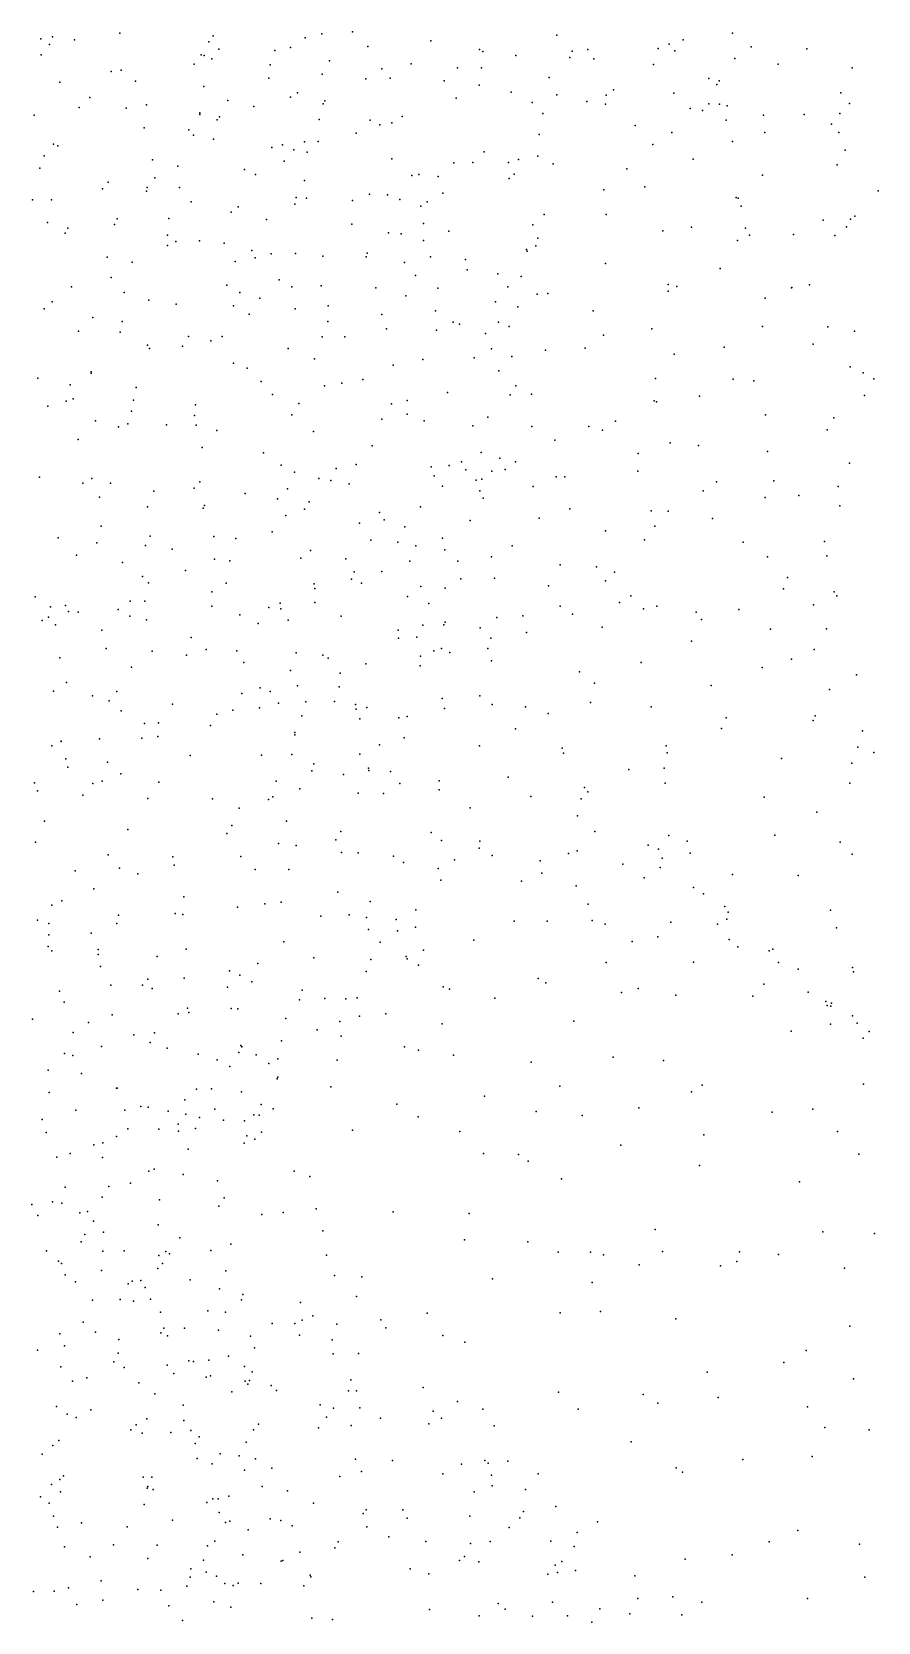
# Model space of a CAD drawing. Header units: metres. Extents: x -23.9 to 23.9, y -27.4 to 27.4.
# Drawn here: x -0.89 to 0.486, y -2.605 to -0.019 of the extents above; entities that cross this region are included whole.
import ezdxf

# ---------------------------------------------------------------- set-up
doc = ezdxf.new("R2010")
doc.units = ezdxf.units.M

msp = doc.modelspace()

# ---------------------------------------------------------------- linework, layer by layer
for p in [(-0.7468, -0.0211, -10.2817), (-0.5947, -0.0256, 9.9605), (-0.418, -0.0222, 10.4613), (-0.3686, -0.0189, 11.5333), (-0.036, -0.0241, 27.0358), (0.2492, -0.0211, -10.0021), (-0.875, -0.0303, 9.6812), (-0.8612, -0.0397, -10.2826), (-0.8563, -0.027, 1.4696), (-0.8204, -0.0322, -11.5392), (-0.6017, -0.0352, -10.3001), (-0.5855, -0.0471, -13.5262), (-0.4946, -0.0491, -8.7269), (-0.469, -0.0446, -13.5606), (-0.4453, -0.0286, 11.1993), (-0.3434, -0.0426, 25.1332), (-0.241, -0.0337, -8.8582), (-0.1619, -0.0479, -11.4384), (-0.1562, -0.0511, 25.708), (-0.011, -0.0506, 26.6585), (0.014, -0.0474, 26.9053), (0.1286, -0.046, -14.4663), (0.1464, -0.039, 20.6126), (0.1558, -0.05, -11.3574), (0.1691, -0.0317, -0.7625), (0.2797, -0.0436, -0.9873), (0.3702, -0.0468, -9.9732), (-0.8747, -0.0564, 12.517), (-0.6256, -0.0717, 27.623), (-0.6143, -0.0563, -11.5213), (-0.6095, -0.0576, -8.7054), (-0.5968, -0.0628, 24.2098), (-0.502, -0.0725, -15.9832), (-0.4056, -0.0662, 10.8532), (-0.2728, -0.0708, 25.3446), (-0.1585, -0.0775, -10.3324), (-0.1027, -0.0572, 19.009), (-0.0151, -0.0609, -14.2269), (0.024, -0.0626, -11.3982), (0.1208, -0.0722, -9.2009), (0.2531, -0.0625, -9.4584), (0.3237, -0.0714, -11.3253), (0.4441, -0.0773, -9.8103), (-0.8444, -0.1007, 19.1674), (-0.7609, -0.0833, -13.4861), (-0.7447, -0.0814, 12.3723), (-0.721, -0.0994, 24.0144), (-0.5045, -0.0941, 24.4894), (-0.4179, -0.0878, -11.4939), (-0.3466, -0.0954, 27.3267), (-0.3209, -0.0791, -10.3444), (-0.3072, -0.0944, -8.7639), (-0.2193, -0.0986, 9.2795), (-0.1975, -0.0776, -13.7129), (-0.0488, -0.0932, -10.174), (0.211, -0.0947, 13.1769), (0.2277, -0.0988, -9.3161), (-0.7956, -0.1255, 27.752), (-0.6098, -0.1078, 12.0949), (-0.4689, -0.1254, 27.4388), (-0.458, -0.1179, -23.5535), (-0.1996, -0.1268, -8.8118), (-0.1622, -0.1055, -13.8641), (-0.1106, -0.1173, -14.0368), (-0.0361, -0.1212, 26.7866), (0.044, -0.1218, -14.3698), (0.0561, -0.1134, -8.9985), (0.1543, -0.1188, 9.304), (0.2239, -0.1047, -14.6528), (0.4257, -0.1183, 12.7855), (-0.8861, -0.1546, 23.7624), (-0.8126, -0.142, 23.8886), (-0.7361, -0.143, -8.6267), (-0.7033, -0.1378, 9.673), (-0.6166, -0.1535, -13.5555), (-0.6164, -0.1508, -8.6371), (-0.5708, -0.1304, 9.8224), (-0.5287, -0.1403, 11.839), (-0.416, -0.1362, 24.8641), (-0.4131, -0.1313, 11.3165), (-0.0765, -0.1341, 25.9136), (-0.0589, -0.1519, 26.5802), (0.0125, -0.1323, -0.4982), (0.0428, -0.1364, -10.0686), (0.1807, -0.1438, -9.1126), (0.2007, -0.1471, 20.3901), (0.211, -0.1362, -10.0898), (0.2285, -0.1366, -11.3845), (0.2407, -0.1394, 19.2574), (0.2999, -0.1546, 19.8056), (0.3662, -0.1532, -9.4116), (0.4239, -0.1519, -9.5161), (0.4395, -0.1354, 18.7583), (-0.7071, -0.1749, 12.2689), (-0.6346, -0.1783, -10.3722), (-0.5885, -0.1618, 11.9708), (-0.5848, -0.1573, 1.0901), (-0.4224, -0.1613, 10.1896), (-0.3394, -0.1624, 10.4253), (-0.324, -0.1699, 27.2083), (-0.3046, -0.1668, 25.1896), (-0.2874, -0.1567, -13.6566), (0.091, -0.1713, -11.4227), (0.2394, -0.1624, 21.2653), (0.4105, -0.169, 9.6259), (-0.8546, -0.2018, -10.3677), (-0.8472, -0.2045, -13.504), (-0.6268, -0.1869, 9.1454), (-0.5941, -0.1932, 24.3676), (-0.482, -0.2027, 9.942), (-0.4465, -0.1979, 27.3232), (-0.4241, -0.1973, 10.9378), (-0.3622, -0.1838, 13.7188), (-0.065, -0.1856, -8.8573), (0.1199, -0.2022, -14.5364), (0.1508, -0.1825, -9.0081), (0.2493, -0.1972, -14.7441), (0.3022, -0.1827, -10.1387), (0.4223, -0.1824, -11.3586), (-0.8696, -0.2208, 12.4419), (-0.6937, -0.2271, 24.2163), (-0.4993, -0.2072, -11.4977), (-0.4797, -0.2294, 11.5974), (-0.4636, -0.2109, 24.6858), (-0.4421, -0.2148, 11.173), (-0.3044, -0.2255, 10.6156), (-0.2036, -0.2317, 25.4519), (-0.1728, -0.2312, -14.0407), (-0.1541, -0.2139, 26.9478), (-0.1145, -0.2312, 25.73), (-0.0984, -0.2266, 26.7028), (-0.0671, -0.2213, 26.2718), (0.1855, -0.2261, -14.656), (0.4325, -0.2112, -14.9226), (-0.8765, -0.2408, -8.5372), (-0.6897, -0.2565, 12.1204), (-0.6522, -0.2375, 27.5251), (-0.544, -0.2429, 24.522), (-0.5263, -0.251, -10.3814), (-0.2719, -0.2523, -13.7816), (-0.2603, -0.2509, 10.4871), (-0.229, -0.2542, -11.4597), (-0.1134, -0.2574, -14.187), (-0.1057, -0.2503, -10.2724), (-0.0423, -0.2336, 26.014), (0.0779, -0.2419, -10.1578), (0.298, -0.2521, -14.8528), (0.4197, -0.2352, -9.2842), (-0.7749, -0.2741, 24.1157), (-0.7658, -0.2634, -23.6997), (-0.7035, -0.2781, 9.5977), (-0.7024, -0.2721, -13.5726), (-0.6498, -0.272, -8.545), (-0.4463, -0.2607, -8.5803), (-0.3408, -0.283, 10.7307), (-0.3116, -0.284, -8.6086), (-0.2214, -0.2814, -8.6727), (0.0403, -0.2758, -11.4233), (0.1067, -0.2709, -0.7487), (0.4863, -0.2772, -10.1804), (-0.8885, -0.2922, 23.9191), (-0.8577, -0.2923, 27.7082), (-0.6305, -0.2953, 19.1011), (-0.5543, -0.3033, 11.7025), (-0.4623, -0.299, -11.4343), (-0.4597, -0.2884, -13.6523), (-0.4431, -0.2893, 27.2075), (-0.3685, -0.2931, 24.9195), (-0.2913, -0.2916, -10.3983), (-0.2575, -0.3026, 25.246), (-0.247, -0.2955, 0.1375), (0.2556, -0.2881, -10.2174), (0.2588, -0.2895, 13.3825), (0.2636, -0.3025, -8.9894), (-0.8643, -0.3292, 9.2602), (-0.755, -0.332, 13.938), (-0.7507, -0.3231, -8.4945), (-0.6669, -0.3224, -11.3031), (-0.5655, -0.3122, -11.3667), (-0.5079, -0.324, 8.9553), (-0.3692, -0.3318, 10.0248), (-0.2529, -0.3307, -13.9681), (-0.075, -0.3328, 26.1881), (-0.0569, -0.3157, 8.9941), (0.0438, -0.316, -14.4742), (0.397, -0.3249, -9.0631), (0.4347, -0.3358, -11.3684), (0.4414, -0.3234, 22.2691), (0.4483, -0.3186, -1.3001), (-0.8356, -0.3464, -11.2818), (-0.8313, -0.3381, -13.555), (-0.6691, -0.3494, 24.4067), (-0.6555, -0.3601, 11.8997), (-0.6169, -0.3585, -13.63), (-0.3099, -0.346, -11.462), (-0.2894, -0.3473, 25.1228), (-0.2527, -0.3582, 10.3091), (-0.2115, -0.3428, 26.8604), (-0.0671, -0.3546, 18.8363), (0.1364, -0.3423, -10.2458), (0.1826, -0.3363, 18.6141), (0.2574, -0.3581, 20.9875), (0.2708, -0.3383, -11.3897), (0.2772, -0.3496, 9.082), (0.3485, -0.3487, 20.4741), (0.4157, -0.35, 20.1869), (-0.7673, -0.3853, 24.2605), (-0.6693, -0.3662, -10.3959), (-0.5772, -0.3625, 27.2813), (-0.5319, -0.3747, 11.5537), (-0.5267, -0.3866, -10.3796), (-0.5005, -0.3798, 24.701), (-0.4609, -0.3795, 11.3594), (-0.4163, -0.3839, 24.8218), (-0.3461, -0.3847, 0.3994), (-0.3447, -0.3787, -13.7749), (-0.2415, -0.385, -10.4692), (-0.0857, -0.3729, -14.2944), (-0.0845, -0.3757, 25.7479), (-0.0702, -0.367, 26.0421), (-0.7267, -0.3934, 27.4255), (-0.5592, -0.3921, 9.6863), (-0.284, -0.3942, -8.539), (-0.1848, -0.3892, -14.1421), (-0.1817, -0.4059, 25.409), (-0.1318, -0.4125, 26.3031), (0.0428, -0.3954, -11.4161), (0.2293, -0.404, -14.8231), (-0.825, -0.4335, 12.2574), (-0.7609, -0.4186, -8.424), (-0.5725, -0.4307, -11.2342), (-0.4873, -0.4223, 13.999), (-0.4671, -0.4336, 0.7319), (-0.4193, -0.432, -10.4034), (-0.3305, -0.4352, -13.9108), (-0.2659, -0.4151, 10.1657), (-0.2296, -0.4356, 25.2468), (-0.1159, -0.4337, 25.5988), (-0.0943, -0.4165, -10.2759), (0.1449, -0.43, -8.8053), (0.1587, -0.433, -11.3988), (0.3453, -0.4351, -8.939), (0.3459, -0.4348, -14.9007), (0.3746, -0.4302, 21.8611), (-0.8568, -0.4579, -8.3828), (-0.7396, -0.443, -11.1853), (-0.6993, -0.4551, 1.2093), (-0.6551, -0.4618, -13.6561), (-0.5616, -0.4643, 0.9934), (-0.5515, -0.4426, 27.1524), (-0.5192, -0.452, -13.6938), (-0.4078, -0.4642, 26.9511), (-0.2816, -0.4483, -14.0167), (-0.1359, -0.4581, -8.5896), (-0.0679, -0.4457, 13.7579), (-0.0506, -0.4446, -14.3902), (0.1447, -0.4405, -10.3256), (0.3025, -0.4522, -10.3551), (-0.8696, -0.4691, 27.5809), (-0.7907, -0.4835, 12.1036), (-0.7429, -0.4899, 9.0651), (-0.5366, -0.4781, 11.4366), (-0.4618, -0.4693, -11.2495), (-0.4085, -0.49, -16.3908), (-0.3204, -0.4785, 10.7246), (-0.2332, -0.4726, 26.7285), (-0.2045, -0.4912, 26.4738), (-0.1308, -0.491, 8.834), (-0.0994, -0.4658, 25.8586), (0.0231, -0.4723, -8.6875), (-0.8139, -0.5055, 9.4366), (-0.746, -0.5074, 11.9551), (-0.6352, -0.5145, -11.1107), (-0.5803, -0.5142, 24.6801), (-0.4175, -0.5149, 9.7702), (-0.3807, -0.5147, -8.4053), (-0.3133, -0.5021, 9.868), (-0.2316, -0.5038, 10.4867), (-0.1946, -0.4943, -10.426), (-0.1519, -0.5094, -11.3661), (-0.1136, -0.4978, -14.3164), (0.0399, -0.5124, -10.37), (0.1185, -0.5016, -14.6958), (0.298, -0.4983, 21.4607), (0.4042, -0.4988, -11.363), (0.4477, -0.5058, 20.7535), (-0.7014, -0.5282, 24.5198), (-0.6981, -0.5339, 9.5265), (-0.6449, -0.5298, 11.6589), (-0.5985, -0.5212, -8.3715), (-0.473, -0.5339, 8.8308), (-0.1423, -0.5344, -0.2124), (-0.0545, -0.5363, -23.5328), (0.01, -0.5335, -11.4124), (0.2358, -0.5315, -14.8604), (0.3805, -0.5265, -10.4247), (-0.562, -0.5576, 9.6349), (-0.5397, -0.5657, -13.7289), (-0.4301, -0.5508, 24.9155), (-0.3024, -0.5607, -14.0435), (-0.2539, -0.5518, -11.2673), (-0.1708, -0.5491, 10.331), (-0.1091, -0.547, 26.0482), (0.1545, -0.5431, -10.4092), (0.441, -0.5636, 21.0449), (-0.88, -0.5818, 24.2744), (-0.8271, -0.5928, -13.6338), (-0.7934, -0.5717, 24.4202), (-0.7933, -0.5738, -8.3074), (-0.5168, -0.5877, 24.8189), (-0.4137, -0.5946, 26.8583), (-0.3855, -0.5902, -10.4982), (-0.3517, -0.5841, 10.8375), (-0.1303, -0.5703, 25.6652), (-0.1026, -0.5947, -11.2988), (0.124, -0.5828, -11.3947), (0.2505, -0.5838, 8.7636), (0.2839, -0.5862, -8.7754), (0.462, -0.5733, -8.9083), (0.4794, -0.583, 17.7993), (-0.8336, -0.6195, 27.5171), (-0.8223, -0.6158, -11.1471), (-0.7243, -0.618, -10.3987), (-0.7201, -0.5974, 27.3397), (-0.4983, -0.6088, -11.079), (-0.2797, -0.6183, -10.5624), (-0.2137, -0.6051, -14.2117), (-0.1122, -0.609, -14.3788), (-0.0772, -0.6082, -16.5228), (0.1223, -0.6188, 18.2676), (0.1257, -0.6204, -14.7717), (0.1958, -0.6111, -8.6948), (0.4641, -0.61, -11.3501), (-0.8639, -0.6278, 12.1169), (-0.7276, -0.6359, 11.7451), (-0.6254, -0.6429, -8.2799), (-0.6236, -0.6254, 11.4824), (-0.4671, -0.6414, -23.7178), (-0.4556, -0.6231, -13.8283), (-0.305, -0.6236, 0.2297), (-0.2794, -0.6405, 10.6532), (-0.1485, -0.6456, 10.0728), (0.3029, -0.6414, 13.7801), (-0.7864, -0.6514, 14.1546), (-0.7486, -0.6614, 9.4736), (-0.7337, -0.6564, -13.6876), (-0.6705, -0.6581, 24.651), (-0.6223, -0.6583, 27.1831), (-0.5891, -0.667, -13.7443), (-0.4316, -0.6688, 11.0326), (-0.3209, -0.6487, 9.8126), (-0.2516, -0.6516, 26.4756), (-0.1727, -0.6595, 25.3629), (-0.0767, -0.6605, -10.474), (0.016, -0.6608, -8.5311), (0.0381, -0.6667, -10.4936), (0.0593, -0.6518, -14.6806), (0.4034, -0.6663, -8.7933), (0.4142, -0.6468, -14.944), (-0.8143, -0.6819, -10.408), (-0.613, -0.695, 9.5703), (-0.3366, -0.692, -11.0721), (-0.0392, -0.6826, -0.5041), (0.148, -0.6872, -0.9156), (0.1943, -0.6913, -10.5332), (-0.5128, -0.7036, -10.4904), (-0.4842, -0.7236, 18.691), (-0.3623, -0.7226, -14.0103), (-0.1911, -0.7182, 10.4303), (-0.159, -0.7031, 25.6705), (-0.1289, -0.7123, 10.2575), (-0.1033, -0.7182, -14.4522), (0.0959, -0.7044, -11.2822), (0.3062, -0.7013, -16.6131), (0.4394, -0.7205, -10.5878), (-0.8774, -0.743, -11.1159), (-0.7921, -0.7451, -26.4519), (-0.4626, -0.7349, 26.9286), (-0.4232, -0.7453, 25.0559), (-0.4033, -0.7486, 0.5016), (-0.395, -0.7291, -10.5618), (-0.2403, -0.7263, 26.3627), (-0.2354, -0.7407, -14.2349), (-0.2112, -0.7241, 14.1194), (-0.184, -0.731, -10.5169), (-0.1673, -0.7477, 26.0919), (-0.1579, -0.7462, 8.6909), (-0.142, -0.733, -8.3645), (-0.12, -0.7306, -11.1422), (-0.037, -0.7427, -14.5731), (-0.023, -0.7427, -8.4386), (0.0953, -0.7334, -14.7831), (0.3169, -0.7488, -14.8954), (-0.8069, -0.7525, 24.5237), (-0.7795, -0.7753, -13.7007), (-0.7618, -0.7528, 18.8636), (-0.6915, -0.7659, -8.182), (-0.6258, -0.7607, 11.3192), (-0.6163, -0.7508, -10.9744), (-0.5429, -0.7696, 27.0531), (-0.474, -0.7621, -10.9249), (-0.374, -0.7537, -8.2333), (-0.2219, -0.7574, -8.29), (-0.1613, -0.765, 25.9358), (-0.0746, -0.7581, -10.5526), (0.2018, -0.765, -11.2844), (0.2234, -0.7504, 17.837), (0.3574, -0.7729, 14.0024), (0.4213, -0.7581, -8.7319), (-0.7018, -0.7914, 9.5223), (-0.611, -0.7936, 8.7925), (-0.6087, -0.7892, 24.8264), (-0.4904, -0.7784, -8.1999), (-0.4463, -0.7952, -26.9773), (-0.4389, -0.7833, -13.8629), (-0.3247, -0.8007, 18.4615), (-0.2576, -0.7915, -11.0048), (-0.1557, -0.7769, -0.182), (-0.0152, -0.7947, -11.1267), (0.1173, -0.7977, 14.0827), (0.1448, -0.7983, -8.5093), (0.3024, -0.776, -11.3345), (0.4241, -0.7898, -11.4663), (-0.7767, -0.8227, -8.1295), (-0.4766, -0.8056, 11.0228), (-0.357, -0.818, -10.9247), (-0.3168, -0.8122, 26.6227), (-0.2831, -0.8238, 9.8114), (-0.1771, -0.8137, 25.8111), (-0.0651, -0.8099, 10.0059), (0.1234, -0.8226, -11.1828), (0.217, -0.8104, -10.6317), (-0.8466, -0.8418, -10.4095), (-0.7841, -0.8496, -7.8553), (-0.6973, -0.8389, 24.7358), (-0.5937, -0.8393, -27.3686), (-0.5582, -0.8427, 0.9416), (-0.4989, -0.8318, -10.5604), (-0.3385, -0.8454, 10.8366), (-0.2944, -0.8486, 25.3074), (-0.2222, -0.842, 10.53), (0.0428, -0.83, -10.6253), (0.1066, -0.845, 8.6193), (0.2669, -0.8487, -14.8439), (0.3992, -0.8476, 17.3652), (-0.8168, -0.8697, 11.6887), (-0.7049, -0.854, 11.4125), (-0.6615, -0.8601, -8.1179), (-0.5928, -0.8761, 27.1264), (-0.4525, -0.8745, 25.0915), (-0.4365, -0.8624, -16.6943), (-0.3794, -0.876, 8.6309), (-0.2656, -0.8544, 25.4503), (-0.2183, -0.8613, 26.1536), (-0.1424, -0.8728, -8.2519), (-0.1087, -0.8546, 10.2326), (0.3066, -0.8726, -8.5609), (0.4027, -0.8708, -11.305), (-0.7424, -0.8815, -10.979), (-0.71, -0.9044, 27.3093), (-0.64, -0.8948, -7.9108), (-0.5677, -0.8792, 24.9371), (-0.3654, -0.8969, -10.6592), (-0.3204, -0.8963, -14.057), (-0.275, -0.8797, 14.3091), (-0.1972, -0.8798, -14.2807), (-0.0309, -0.8857, -11.0302), (0.0283, -0.8887, -23.688), (0.0574, -0.8974, -8.3696), (-0.7001, -0.9149, -7.7303), (-0.5969, -0.9296, -27.8218), (-0.5739, -0.9152, -8.0385), (-0.4307, -0.9167, -13.8557), (-0.4295, -0.9242, 9.7247), (-0.3701, -0.909, -23.8984), (-0.3536, -0.9151, -10.8209), (-0.2575, -0.9209, 26.2778), (-0.2178, -0.9237, -8.1592), (-0.192, -0.9082, 25.9475), (-0.1373, -0.907, -10.6641), (-0.0497, -0.9196, 10.0837), (0.0429, -0.9116, -14.7019), (0.3322, -0.9246, -1.2288), (0.3389, -0.9063, -10.7242), (0.4149, -0.9294, -8.5899), (-0.8842, -0.9374, -13.6356), (-0.8594, -0.9539, 9.4359), (-0.8348, -0.9514, 27.5032), (-0.7296, -0.9444, -13.6529), (-0.7059, -0.9446, 1.3877), (-0.5969, -0.9525, 18.4909), (-0.5044, -0.9548, 26.9837), (-0.486, -0.948, -7.9313), (-0.4296, -0.9469, -8.0861), (-0.2787, -0.9371, 0.1587), (-0.2442, -0.9484, -10.8426), (-0.0306, -0.9525, -14.5678), (0.0656, -0.9469, -11.0303), (0.0842, -0.9359, -10.7155), (0.1267, -0.9529, 17.5583), (0.381, -0.9504, -11.2166), (0.4193, -0.9358, -14.8498), (-0.8727, -0.976, -11.003), (-0.8624, -0.9709, 18.6679), (-0.8303, -0.9614, -7.4226), (-0.8142, -0.9625, 24.6493), (-0.7493, -0.958, 14.2832), (-0.7306, -0.969, -7.538), (-0.7033, -0.9748, 11.2661), (-0.5513, -0.967, 9.6472), (-0.5217, -0.9812, -7.7901), (-0.4846, -0.9569, -10.6291), (-0.473, -0.9756, -13.7702), (-0.387, -0.969, 26.7426), (-0.2179, -0.979, -10.7116), (-0.1337, -0.9714, -27.3597), (-0.0916, -0.9685, -10.9153), (-0.0107, -0.9658, -0.5811), (0.1047, -0.9569, 14.363), (0.1904, -0.9623, -1.0246), (0.199, -0.9745, -11.0843), (0.2597, -0.9582, -14.7998), (-0.8514, -0.9833, -10.4588), (-0.7759, -0.9915, 11.4332), (-0.6306, -1.0039, -10.862), (-0.294, -0.992, 10.7341), (-0.2935, -1.0049, 25.7135), (-0.2636, -1.0031, -14.1415), (-0.2538, -0.9835, 9.8519), (-0.2201, -0.9829, 26.0655), (-0.161, -0.9879, 10.3834), (-0.1433, -1.005, -14.357), (-0.0854, -0.9953, -26.853), (0.0374, -0.9868, -8.2841), (0.3111, -0.9899, -11.1371), (0.4022, -0.9896, -10.799), (-0.769, -1.0217, -7.3385), (-0.6943, -1.026, -10.5583), (-0.6384, -1.0325, -7.4873), (-0.6063, -1.0231, -24.2029), (-0.5563, -1.0254, 11.0143), (-0.4598, -1.0287, 10.9186), (-0.4165, -1.0325, -10.7004), (-0.2577, -1.0343, 25.9238), (-0.2363, -1.0255, -8.0702), (-0.2237, -1.0216, -27.8388), (-0.2103, -1.028, 10.5173), (-0.1482, -1.0216, 17.8324), (0.1829, -1.0096, -8.3777), (0.3821, -1.0232, 14.4351), (-0.8441, -1.0369, 11.5551), (-0.7279, -1.0519, 27.3304), (-0.5452, -1.0443, 14.455), (-0.4691, -1.0572, 9.7148), (-0.4078, -1.0372, 25.2875), (-0.3464, -1.0467, 25.5853), (-0.2585, -1.05, -7.9588), (-0.1425, -1.0417, 14.5461), (0.0006, -1.0594, -14.5805), (0.1012, -1.0441, -10.8045), (0.2975, -1.0525, -10.8362), (0.3453, -1.0387, -14.7909), (-0.8332, -1.0768, -7.0973), (-0.5186, -1.0855, 25.1246), (-0.4579, -1.0823, 0.7), (-0.3901, -1.0838, -25.6978), (-0.3883, -1.0616, -7.7487), (0.0251, -1.0782, -16.8434), (0.2145, -1.082, -10.9918), (0.451, -1.0642, -10.8651), (-0.8547, -1.0911, -10.5102), (-0.7912, -1.0985, -10.902), (-0.7642, -1.1066, 1.5902), (-0.7516, -1.0915, 24.8102), (-0.5485, -1.0946, -10.7757), (-0.502, -1.0915, -7.51), (-0.4884, -1.1106, -28.2745), (-0.4441, -1.1085, -13.8003), (-0.3977, -1.1075, 18.0315), (-0.2225, -1.1028, -14.199), (-0.1614, -1.0986, -8.0037), (0.0186, -1.1096, -10.8479), (0.4071, -1.0882, 16.5758), (-0.7444, -1.123, 11.197), (-0.6609, -1.1119, -7.2355), (-0.5891, -1.1285, 18.2584), (-0.5627, -1.1219, -7.342), (-0.5193, -1.1181, -13.6639), (-0.4505, -1.1313, 8.4906), (-0.3635, -1.1127, -13.9442), (-0.3625, -1.1202, 25.7008), (-0.3563, -1.1358, -7.586), (-0.3449, -1.1177, 26.5124), (-0.293, -1.1342, -7.6771), (-0.2792, -1.1324, 10.7015), (-0.2186, -1.1189, -7.8217), (-0.1412, -1.1127, 9.9703), (-0.0869, -1.1166, -28.1497), (-0.05, -1.1275, 17.3356), (0.1173, -1.1164, 14.6353), (0.2391, -1.1345, -10.8946), (0.3836, -1.1313, -11.0468), (-0.7063, -1.1435, -10.8358), (-0.6837, -1.1425, -13.5953), (-0.5993, -1.1467, 27.1238), (-0.4623, -1.1618, 10.8688), (-0.462, -1.1584, -7.3783), (-0.1034, -1.152, -7.8886), (0.2313, -1.1515, -8.3669), (0.3807, -1.1388, -23.7097), (0.4607, -1.1557, -10.9398), (-0.8569, -1.1799, 27.527), (-0.8422, -1.1723, 24.7338), (-0.8421, -1.1728, -16.817), (-0.7798, -1.1682, 27.4064), (-0.7111, -1.1674, -10.6459), (-0.6847, -1.1645, -7.0565), (-0.3244, -1.1783, 26.3755), (-0.2841, -1.167, 26.0311), (-0.1619, -1.1797, -14.295), (-0.0276, -1.1834, 17.0983), (0.1416, -1.1799, -8.293), (0.4532, -1.1821, -8.5171), (-0.8346, -1.201, 18.4649), (-0.8313, -1.2144, -10.5826), (-0.7664, -1.2063, -10.7476), (-0.6322, -1.1954, 9.6215), (-0.5163, -1.195, 26.9425), (-0.4667, -1.1938, -7.2734), (-0.4314, -1.2092, 25.6019), (-0.3565, -1.1932, -7.4258), (-0.0252, -1.1918, -8.1689), (0.143, -1.191, -26.6156), (0.3292, -1.2005, -8.4217), (0.4434, -1.2078, -1.4414), (0.4793, -1.1905, -14.767), (-0.8851, -1.2401, -13.5386), (-0.7755, -1.2371, -13.5534), (-0.7452, -1.2256, 14.6903), (-0.6832, -1.2388, 11.0542), (-0.4927, -1.2373, 25.4243), (-0.4347, -1.2206, 17.7677), (-0.3829, -1.2266, 26.596), (-0.3425, -1.2164, 25.9091), (-0.3418, -1.2198, -13.9657), (-0.3067, -1.2214, -25.2842), (-0.2277, -1.2369, 10.5841), (-0.1154, -1.2309, 14.8674), (0.0809, -1.2184, 8.4107), (0.1382, -1.2159, -14.6385), (0.14, -1.2404, -0.9952), (0.4403, -1.2408, 15.3049), (-0.8803, -1.2531, -10.6856), (-0.8067, -1.2603, -6.7887), (-0.7906, -1.2412, 9.5196), (-0.701, -1.2652, 24.9808), (-0.5959, -1.2662, -13.5667), (-0.5047, -1.267, 0.9375), (-0.4977, -1.2625, -7.0398), (-0.454, -1.2497, -13.7595), (-0.359, -1.257, -24.6615), (-0.3177, -1.2576, -7.2996), (-0.2914, -1.2412, 0.1959), (-0.2274, -1.2516, 9.9096), (-0.0783, -1.2624, -7.6141), (0.0035, -1.2659, -7.7163), (0.009, -1.2474, -7.9906), (0.014, -1.2546, -7.8789), (0.301, -1.2633, -14.6927), (-0.5527, -1.2812, 25.27), (-0.177, -1.2805, -24.3597), (0.3866, -1.2875, 15.9316), (-0.8691, -1.3023, -6.6707), (-0.7337, -1.3158, 27.327), (-0.5645, -1.3094, 27.0065), (-0.4757, -1.3024, 10.8266), (-0.0027, -1.2934, -14.4649), (-0.8837, -1.3365, 11.3038), (-0.5729, -1.3221, -6.8817), (-0.4885, -1.3387, 25.6021), (-0.4601, -1.3421, 26.7703), (-0.3956, -1.3325, -17.0213), (-0.3874, -1.3191, -7.0384), (-0.2404, -1.3207, -7.2299), (-0.2235, -1.334, 8.362), (-0.1614, -1.3347, -0.1625), (0.0255, -1.3189, -7.5988), (0.1121, -1.3414, -7.8266), (0.1461, -1.3257, -8.2493), (0.1759, -1.335, -25.962), (0.3185, -1.3253, -27.9054), (0.4247, -1.3367, -14.6965), (-0.7653, -1.3573, 11.0878), (-0.6607, -1.3605, 27.196), (-0.55, -1.3599, 25.4281), (-0.3862, -1.3535, 25.965), (-0.3592, -1.3539, 26.2029), (-0.3018, -1.3594, -14.0147), (-0.2856, -1.3693, 10.6146), (-0.2024, -1.365, 16.8136), (-0.1623, -1.3463, -14.2474), (-0.1415, -1.3581, 15.1696), (-0.0634, -1.3667, -0.433), (-0.0172, -1.3547, -7.4409), (-0.0031, -1.3505, 16.4731), (0.1289, -1.3481, -8.139), (0.1353, -1.3626, -24.2376), (0.1807, -1.3544, -14.5931), (0.4439, -1.3558, -27.0359), (-0.8192, -1.383, 5.2762), (-0.7472, -1.3785, 9.5668), (-0.7171, -1.3879, 14.9067), (-0.658, -1.3739, -6.7293), (-0.5266, -1.3811, 26.9), (-0.4719, -1.3811, -13.7059), (-0.2292, -1.3791, -7.0826), (-0.0603, -1.3869, 15.3974), (0.0714, -1.3722, -14.5166), (0.1058, -1.3943, -25.3966), (0.1316, -1.3776, -7.5809), (0.2494, -1.389, 15.7394), (0.3562, -1.3909, -8.3799), (-0.7888, -1.4126, 27.4089), (-0.392, -1.4175, 15.1584), (-0.2248, -1.3985, 10.1921), (-0.0934, -1.4001, -7.2102), (-0.0046, -1.4076, -7.3106), (0.1863, -1.41, -7.6735), (0.2024, -1.4202, -7.8223), (-0.857, -1.4388, 5.4701), (-0.8407, -1.4319, 18.3555), (-0.6423, -1.4252, 10.941), (-0.5555, -1.4424, -6.704), (-0.5107, -1.4367, 17.17), (-0.4845, -1.4338, 25.7552), (-0.3395, -1.4332, 0.447), (-0.2652, -1.4464, -6.9355), (0.0146, -1.4371, -14.4172), (0.237, -1.4409, -8.196), (0.4088, -1.4471, -26.462), (-0.8803, -1.4633, -6.4046), (-0.8622, -1.4685, 11.1387), (-0.7516, -1.4686, -13.4823), (-0.7488, -1.4551, -6.5253), (-0.6566, -1.4522, 9.638), (-0.644, -1.4542, 25.2532), (-0.4197, -1.4566, 10.7113), (-0.3737, -1.4548, -13.8699), (-0.3457, -1.4588, 9.8567), (-0.2971, -1.4621, 15.4674), (-0.1057, -1.4649, -7.0366), (-0.0521, -1.4651, -14.3235), (0.0213, -1.4636, 16.0376), (0.0425, -1.4699, -24.9091), (0.1491, -1.4665, -7.3572), (0.2251, -1.4696, -16.9986), (0.2402, -1.4615, -7.4977), (0.2422, -1.4505, -7.9974), (-0.862, -1.4873, 27.5204), (-0.7931, -1.4844, 18.0752), (-0.4799, -1.4986, 26.7585), (-0.3424, -1.4782, -6.8214), (-0.3233, -1.4989, 10.6005), (-0.295, -1.4806, 16.5958), (-0.2661, -1.4744, -14.0599), (-0.1711, -1.496, -14.1654), (0.0862, -1.4981, -7.1831), (0.1282, -1.4904, -14.5004), (0.2441, -1.4947, -14.5576), (0.4186, -1.4755, -14.6413), (-0.8631, -1.5059, 24.76), (-0.8573, -1.5129, -13.4548), (-0.7818, -1.5111, 1.7688), (-0.7818, -1.5192, 9.5716), (-0.6861, -1.5225, 17.5725), (-0.6386, -1.5105, -6.5273), (-0.4314, -1.5244, 26.5319), (-0.2812, -1.5226, 10.2143), (-0.2527, -1.512, 10.4779), (0.2583, -1.5068, -7.3944), (0.309, -1.5129, -7.8317), (0.3152, -1.5102, -8.1524), (-0.7782, -1.5385, 5.4358), (-0.5684, -1.5459, 25.6406), (-0.5225, -1.5337, 16.8994), (-0.3459, -1.5466, -6.7095), (-0.3383, -1.5273, 10.0114), (-0.2796, -1.5261, 15.7623), (-0.2612, -1.5363, 16.3372), (0.044, -1.5321, -7.0519), (0.1859, -1.5317, -7.226), (0.3242, -1.5322, -7.5974), (0.3564, -1.5431, -8.2692), (0.4446, -1.5403, -8.3956), (0.4463, -1.5475, -24.3726), (-0.761, -1.5692, 27.3396), (-0.7098, -1.5687, 10.9505), (-0.701, -1.5593, 5.1953), (-0.6943, -1.5746, 5.3422), (-0.6422, -1.5578, -13.4676), (-0.5713, -1.5721, 9.7115), (-0.5516, -1.5529, -13.5348), (-0.5319, -1.5638, -6.5296), (-0.4501, -1.577, 0.879), (-0.221, -1.5716, 0.0929), (-0.2109, -1.5757, -6.7736), (-0.0666, -1.558, -6.9201), (-0.0539, -1.5649, -14.2738), (0.096, -1.5743, 8.2098), (0.3006, -1.5676, -1.2894), (-0.8447, -1.5785, 4.9897), (-0.8373, -1.5965, -6.2978), (-0.4546, -1.5926, 26.3461), (-0.4131, -1.5907, 10.652), (-0.3794, -1.5913, -6.6108), (-0.3609, -1.5893, 10.4995), (-0.1371, -1.5902, -0.1956), (0.0688, -1.581, -14.4139), (0.1573, -1.5854, -7.0598), (0.2825, -1.587, -7.2043), (0.3727, -1.5801, -7.3764), (0.4011, -1.5954, -25.8016), (0.4036, -1.6022, -7.565), (0.4106, -1.5984, -7.9513), (-0.8884, -1.6243, 24.6805), (-0.7593, -1.6174, 15.0233), (-0.652, -1.6156, -6.3486), (-0.6368, -1.6066, 25.5015), (-0.6344, -1.6133, 27.0516), (-0.5654, -1.607, -6.4333), (-0.5549, -1.6073, 25.776), (-0.4768, -1.623, 26.7057), (-0.389, -1.6282, 10.3661), (-0.3569, -1.6195, -13.8732), (-0.3139, -1.6156, 16.1118), (-0.0083, -1.6273, -0.5833), (0.4093, -1.6032, -7.7212), (0.4444, -1.6186, -8.3143), (-0.8224, -1.6459, 11.0301), (-0.7975, -1.6296, 5.5384), (-0.7236, -1.6499, 9.6318), (-0.6904, -1.6464, 25.1265), (-0.4257, -1.6416, 9.9007), (-0.3866, -1.6518, -6.5083), (-0.2225, -1.6317, -6.6748), (0.345, -1.6437, -25.3333), (0.4085, -1.6325, -7.2503), (0.4521, -1.6305, -8.1129), (0.4716, -1.6443, -28.6061), (-0.8367, -1.6798, 5.6369), (-0.7764, -1.6687, 4.9582), (-0.6971, -1.6622, 5.4178), (-0.6699, -1.6714, 5.0886), (-0.5532, -1.6785, -13.5113), (-0.5498, -1.6671, 26.8339), (-0.5481, -1.6692, 8.3381), (-0.4835, -1.6594, 26.5101), (-0.2837, -1.6691, -6.5649), (-0.2612, -1.6746, -13.9718), (0.4617, -1.6554, -7.4641), (-0.8228, -1.6835, 24.7834), (-0.6191, -1.6812, 5.3189), (-0.5883, -1.6902, 5.1666), (-0.5679, -1.7013, 25.8712), (-0.5251, -1.6822, -6.3463), (-0.5046, -1.6961, 10.4965), (-0.4896, -1.6886, 26.2118), (-0.3934, -1.6907, -13.796), (-0.2041, -1.6828, -28.9047), (-0.078, -1.6943, -6.6932), (0.0555, -1.686, -14.3478), (0.1374, -1.6914, -28.8204), (-0.8632, -1.7074, 4.8537), (-0.8088, -1.7124, 17.6752), (-0.4908, -1.721, 10.2386), (-0.4895, -1.7186, -13.619), (0.2001, -1.7318, -14.4202), (0.4623, -1.7299, -17.0524), (-0.8614, -1.7437, 27.4141), (-0.7521, -1.7363, -6.2112), (-0.7509, -1.7363, 5.5571), (-0.6409, -1.7555, 5.0155), (-0.622, -1.7383, 25.7451), (-0.5976, -1.7374, 10.6997), (-0.5489, -1.7424, 26.7128), (-0.4034, -1.7344, -6.3627), (-0.154, -1.7492, -6.5433), (-0.0312, -1.7333, -14.2208), (0.1826, -1.7423, -6.8301), (-0.8183, -1.7722, 27.2721), (-0.7384, -1.7721, 4.9266), (-0.7124, -1.7663, 15.3167), (-0.7003, -1.7673, 25.0473), (-0.6679, -1.7737, 10.8156), (-0.6392, -1.7787, 15.7477), (-0.5921, -1.7704, 10.4269), (-0.5285, -1.7796, 26.4114), (-0.52, -1.7805, 16.2345), (-0.5167, -1.763, 10.0709), (-0.4971, -1.7698, -6.2517), (-0.2963, -1.7625, -6.4057), (-0.2617, -1.7831, 8.2595), (-0.0697, -1.7744, -0.347), (0.0049, -1.7811, -6.6227), (0.0973, -1.7684, -6.7187), (0.3142, -1.7753, -14.4574), (0.38, -1.7707, -6.9465), (-0.8731, -1.7876, 8.7103), (-0.8662, -1.8087, 5.7853), (-0.7334, -1.8027, 9.6905), (-0.6831, -1.8033, 25.4525), (-0.652, -1.7948, 5.4597), (-0.6511, -1.8063, 26.8421), (-0.6235, -1.8021, -28.8523), (-0.6172, -1.7843, 16.6627), (-0.5782, -1.7882, -13.4486), (-0.5438, -1.7896, 26.0816), (-0.5162, -1.8078, -13.5566), (-0.3686, -1.8046, -6.2792), (-0.1937, -1.8069, -6.4188), (0.4202, -1.8071, -14.4962), (-0.7887, -1.8286, 27.1166), (-0.7744, -1.8251, 1.805), (-0.7521, -1.8152, 24.9025), (-0.6356, -1.8357, 10.1837), (-0.5443, -1.8259, 26.2825), (-0.5403, -1.8139, 9.8254), (-0.5271, -1.8194, -17.2998), (0.0679, -1.8289, -14.2945), (0.2027, -1.8125, -6.7346), (-0.849, -1.8484, 17.4727), (-0.8272, -1.8425, 10.9575), (-0.7746, -1.8492, 5.6841), (-0.1553, -1.8424, -0.0112), (-0.0984, -1.8442, -17.243), (-0.083, -1.8553, -6.4323), (0.4546, -1.8439, -6.9864), (-0.6993, -1.8714, 25.182), (-0.6907, -1.8679, 5.5762), (-0.6436, -1.8769, 9.9239), (-0.5878, -1.8869, 5.4408), (-0.4631, -1.8716, -13.6346), (-0.4375, -1.8798, 5.2145), (-0.0283, -1.8836, -14.1526), (0.1956, -1.8623, -14.3546), (-0.8353, -1.8972, 10.8198), (-0.7643, -1.8962, 26.9551), (-0.7295, -1.8907, 10.2907), (0.3585, -1.8886, -14.4251), (-0.8897, -1.9257, -2.7731), (-0.856, -1.9214, 9.8423), (-0.8411, -1.9234, 10.6579), (-0.8114, -1.9393, -2.6129), (-0.7989, -1.9369, -13.3264), (-0.7753, -1.9138, 16.8849), (-0.6823, -1.918, 25.5959), (-0.5858, -1.9285, 26.3713), (-0.5772, -1.9149, 26.1837), (-0.4809, -1.9387, 5.3262), (-0.4275, -1.9325, -6.1957), (-0.3024, -1.9373, -13.7967), (-0.8797, -1.9436, 4.8204), (-0.7894, -1.9528, 10.1051), (-0.6841, -1.9584, 26.6766), (-0.5156, -1.9416, -13.5357), (-0.1784, -1.94, -13.9449), (-0.8095, -1.9862, 5.8469), (-0.8033, -1.9742, 15.8972), (-0.7734, -1.9705, -2.4381), (-0.6491, -1.9797, 26.5183), (-0.5662, -1.9898, -13.4371), (-0.4168, -1.9686, 8.4853), (-0.1861, -1.9828, -6.1898), (-0.0832, -1.9865, -14.0373), (0.1236, -1.9661, -14.2675), (0.3963, -1.9698, -6.9285), (0.4802, -1.9725, -7.0405), (-0.8658, -2.001, 24.6258), (-0.7743, -2.0013, -2.8509), (-0.7395, -2.0011, -2.2786), (-0.6831, -2.0087, -2.617), (-0.6718, -2.002, 8.6694), (-0.6656, -2.006, 5.652), (-0.5984, -2.0004, 5.5489), (-0.4107, -2.0081, 5.1457), (-0.0338, -2.0032, -6.362), (0.0185, -2.0033, -0.5505), (0.0397, -2.0076, -6.4602), (0.1354, -2.0021, -6.5867), (0.2608, -2.0027, -1.303), (0.3245, -2.0068, -6.839), (-0.8463, -2.0178, -1.9705), (-0.8414, -2.0213, -6.2665), (-0.8357, -2.0401, 26.8888), (-0.7765, -2.0329, 26.767), (-0.6848, -2.0298, -2.1699), (-0.6772, -2.0213, 4.9414), (-0.5745, -2.0333, -2.3398), (-0.3976, -2.0408, -13.6327), (0.0975, -2.0239, -0.8206), (0.2297, -2.0251, -6.7157), (0.2567, -2.0182, -14.3102), (0.4317, -2.0291, 8.3185), (-0.8186, -2.0513, -1.8106), (-0.7332, -2.0548, -1.9048), (-0.7267, -2.05, -2.9826), (-0.7126, -2.0494, -17.4675), (-0.7053, -2.0603, 25.2041), (-0.6321, -2.0483, 26.2963), (-0.5847, -2.0628, -2.6247), (-0.3531, -2.0433, 0.7451), (-0.1408, -2.0466, -13.9393), (0.0215, -2.0526, -14.1319), (-0.7913, -2.0809, 1.8541), (-0.7459, -2.0798, 26.624), (-0.7243, -2.0829, -3.1616), (-0.6969, -2.0796, 25.3825), (-0.5488, -2.0805, -2.047), (-0.5469, -2.0718, 5.0192), (-0.453, -2.0849, -2.1851), (-0.3616, -2.0752, -6.2381), (-0.8063, -2.1167, -1.6123), (-0.6803, -2.1005, -1.8081), (-0.6038, -2.0986, -1.9015), (-0.575, -2.1007, -2.8099), (-0.4987, -2.1191, -2.683), (-0.4619, -2.1193, -2.5724), (-0.4504, -2.1136, 5.3174), (-0.433, -2.1066, -2.4132), (-0.394, -2.1201, -2.0699), (-0.3225, -2.1131, -13.6887), (-0.2471, -2.1021, -6.2832), (-0.0308, -2.1017, -14.0455), (0.0351, -2.0998, 8.3419), (0.1575, -2.1113, -14.2144), (-0.844, -2.1358, 4.8245), (-0.786, -2.133, -3.3185), (-0.7481, -2.1449, 4.8844), (-0.6798, -2.134, 25.5114), (-0.6752, -2.1268, 25.8919), (-0.6693, -2.139, 26.0353), (-0.6414, -2.1269, 1.6126), (-0.5863, -2.1299, -3.0095), (-0.5344, -2.1395, -2.9065), (-0.4543, -2.1378, -29.0091), (-0.4016, -2.1456, -13.578), (-0.3144, -2.1262, -2.1649), (-0.2217, -2.1386, 8.4996), (0.4401, -2.1235, -7.011), (-0.8806, -2.1622, -3.3771), (-0.8365, -2.1553, 26.7089), (-0.7494, -2.1672, 24.6828), (-0.5698, -2.172, -3.198), (-0.5278, -2.1585, -1.7932), (-0.3998, -2.1685, -2.6632), (-0.3585, -2.1676, -2.5332), (-0.1855, -2.1495, -13.8364), (0.369, -2.1629, -6.9226), (-0.8424, -2.1896, 24.5281), (-0.7562, -2.1814, 5.928), (-0.7398, -2.1905, 26.3415), (-0.6695, -2.187, -6.3065), (-0.6344, -2.1798, 24.9911), (-0.6269, -2.1809, -13.2898), (-0.6021, -2.1785, -3.3324), (-0.5438, -2.189, -13.386), (-0.5316, -2.1976, 5.0167), (0.333, -2.1824, -14.2696), (-0.8235, -2.2128, -1.2803), (-0.8001, -2.2074, -3.4705), (-0.7159, -2.2157, -1.3933), (-0.6589, -2.2004, 25.6672), (-0.606, -2.2064, 24.8172), (-0.5993, -2.2044, 5.7157), (-0.5427, -2.2127, 1.3867), (-0.5383, -2.2178, -1.5886), (-0.5356, -2.212, -6.32), (-0.5006, -2.2198, 5.206), (-0.371, -2.2108, -2.8153), (-0.2536, -2.2232, -13.7192), (0.2081, -2.1981, -6.7142), (0.4462, -2.2089, -14.3147), (-0.6899, -2.2336, -3.5255), (-0.5644, -2.2302, -3.5109), (-0.492, -2.2278, 5.5472), (-0.3749, -2.2286, -2.0042), (-0.3616, -2.2287, -17.4825), (-0.1974, -2.246, -2.4005), (-0.0335, -2.2309, -0.2581), (0.1041, -2.2347, -14.1273), (0.1278, -2.2485, -6.6154), (0.226, -2.2394, -1.1739), (-0.8496, -2.2542, 26.58), (-0.832, -2.2666, -1.096), (-0.8176, -2.2719, 26.4246), (-0.7936, -2.2596, 6.0466), (-0.7027, -2.2741, 4.9008), (-0.6437, -2.2517, -13.2033), (-0.4209, -2.2514, 1.0266), (-0.4104, -2.2713, -3.2773), (-0.3993, -2.2567, -3.1607), (-0.3566, -2.2563, 8.6705), (-0.3226, -2.2728, -3.0197), (-0.2371, -2.2617, -2.6699), (-0.2239, -2.2732, 0.4296), (-0.1566, -2.2585, -13.8193), (-0.0014, -2.2583, -14.0062), (0.3714, -2.2548, -1.4642), (-0.7286, -2.2921, -6.3504), (-0.7203, -2.2837, -3.6276), (-0.7104, -2.2973, 1.7727), (-0.6639, -2.2961, 24.5801), (-0.6423, -2.2766, 25.4235), (-0.6311, -2.2931, -1.3344), (-0.5291, -2.2922, 5.2901), (-0.5209, -2.2829, 5.4059), (-0.4238, -2.2887, -3.4163), (-0.3707, -2.285, -6.4202), (-0.2442, -2.2823, -2.828), (-0.1381, -2.2853, -6.3941), (0.3993, -2.2879, -6.9825), (0.4716, -2.2919, -29.0027), (-0.8556, -2.3172, -13.0782), (-0.8456, -2.3093, -0.9419), (-0.6242, -2.3141, 25.8794), (-0.6177, -2.3033, 25.2479), (-0.5413, -2.312, -13.2699), (0.0847, -2.3113, -0.6389), (-0.8726, -2.3316, 9.1153), (-0.6207, -2.3383, 25.6973), (-0.5966, -2.3473, 8.8899), (-0.5834, -2.3309, 5.7864), (-0.5524, -2.334, 5.1468), (-0.5261, -2.3392, 24.7018), (-0.3635, -2.3395, -2.063), (-0.3031, -2.342, -2.1872), (-0.1913, -2.3476, -3.0012), (-0.1534, -2.3418, -2.4654), (-0.1476, -2.3463, -2.8033), (-0.116, -2.3431, -2.6464), (0.2663, -2.3403, -6.8139), (0.3792, -2.3351, -14.2192), (-0.8442, -2.3729, -3.8085), (-0.8382, -2.3668, 6.1995), (-0.7084, -2.3687, -3.8016), (-0.6948, -2.3689, -1.183), (-0.5437, -2.3577, 5.6799), (-0.4993, -2.3543, -1.7029), (-0.3891, -2.368, -3.7596), (-0.3536, -2.3598, -3.6059), (-0.2217, -2.3633, -6.4703), (-0.1421, -2.3659, -13.7854), (-0.0665, -2.3636, -13.8776), (0.1579, -2.3536, 8.5186), (0.1683, -2.3606, -14.0991), (-0.8755, -2.401, 24.2988), (-0.8578, -2.3806, -0.8161), (-0.8432, -2.3929, -6.4159), (-0.702, -2.3867, 24.3832), (-0.7011, -2.3841, -13.0979), (-0.6924, -2.3888, -6.4444), (-0.5954, -2.404, 25.4202), (-0.5869, -2.404, 5.0333), (-0.5692, -2.3996, 5.4776), (-0.515, -2.3841, 25.0244), (-0.474, -2.3913, 24.8689), (-0.1705, -2.3925, -3.1879), (-0.1412, -2.383, 0.1954), (-0.0873, -2.3891, -6.4525), (-0.8614, -2.4114, 21.0374), (-0.707, -2.4133, 26.0869), (-0.6052, -2.4101, -3.8876), (-0.5853, -2.4265, 5.3533), (-0.4319, -2.4113, -1.8979), (-0.3508, -2.4279, -6.5493), (-0.3462, -2.4222, -13.4454), (-0.2864, -2.4222, -3.7552), (-0.0906, -2.4245, 8.6429), (-0.0379, -2.4168, -2.7619), (-0.8547, -2.4323, 20.7574), (-0.848, -2.4502, -0.713), (-0.8091, -2.4433, -13.0122), (-0.7349, -2.4494, -1.0958), (-0.6612, -2.439, -1.2907), (-0.5748, -2.4424, 5.8435), (-0.568, -2.4403, 24.4653), (-0.538, -2.4546, -3.9794), (-0.5022, -2.4369, -6.5279), (-0.485, -2.4392, 1.2891), (-0.4663, -2.4482, 24.5829), (-0.3452, -2.4495, -2.1397), (-0.2794, -2.4354, -13.5391), (-0.1776, -2.4325, -3.4654), (-0.1139, -2.4507, -3.3011), (-0.0964, -2.4349, -2.5757), (0.0297, -2.4413, -13.9564), (0.3555, -2.4555, -6.9506), (-0.8363, -2.482, -4.0317), (-0.757, -2.4787, -6.5108), (-0.686, -2.4794, 6.0564), (-0.6042, -2.4808, 25.8394), (-0.5924, -2.4729, 5.722), (-0.3917, -2.4742, -4.0212), (-0.309, -2.4658, 8.8029), (-0.2491, -2.4736, -2.2779), (-0.1763, -2.4768, -6.5368), (-0.1445, -2.4735, -3.5751), (-0.0458, -2.4728, -3.1418), (-0.0077, -2.4814, -3.0292), (-0.0029, -2.4586, -2.8683), (0.3092, -2.4741, -17.4685), (0.4561, -2.478, -7.0879), (-0.7947, -2.4982, 6.2381), (-0.7009, -2.5013, -4.0729), (-0.6106, -2.5041, 5.5924), (-0.5465, -2.4953, -13.0112), (-0.4843, -2.5054, 25.2156), (-0.4814, -2.5043, -1.7887), (-0.4538, -2.4907, -13.1723), (-0.3973, -2.4836, -2.0089), (-0.1942, -2.5046, -13.587), (-0.186, -2.4979, -3.88), (-0.1632, -2.5065, -2.3998), (-0.0278, -2.5062, -6.5178), (0.1726, -2.5024, -14.0325), (0.2488, -2.4954, -6.815), (-0.632, -2.5316, 5.3264), (-0.6312, -2.5177, -1.3909), (-0.6064, -2.5233, 5.9462), (-0.5893, -2.5296, -28.8667), (-0.4372, -2.5285, -1.9133), (-0.4363, -2.531, 25.0789), (-0.2744, -2.5181, -6.5914), (-0.2444, -2.5262, -13.4739), (-0.0506, -2.5264, -13.7973), (-0.0391, -2.5121, -2.6913), (-0.0351, -2.5237, -3.4095), (-0.006, -2.5205, -3.2631), (0.0909, -2.5292, -6.6104), (0.4647, -2.5316, -14.1677), (-0.887, -2.5549, 4.7566), (-0.8534, -2.5544, -0.6111), (-0.8301, -2.5486, 21.878), (-0.7768, -2.5374, -0.84), (-0.7176, -2.5515, 6.1593), (-0.6797, -2.5528, -1.2699), (-0.6379, -2.5462, -4.1655), (-0.5759, -2.5419, -6.6058), (-0.5622, -2.5449, 25.6528), (-0.554, -2.5414, 24.3483), (-0.5175, -2.5416, 25.4532), (-0.4476, -2.5457, 24.4454), (-0.8163, -2.5759, -4.2195), (-0.7742, -2.5691, 4.8268), (-0.6671, -2.578, 4.9091), (-0.594, -2.5715, -1.5041), (-0.5661, -2.58, -12.863), (-0.2432, -2.5842, -4.2482), (-0.1313, -2.5743, -6.5924), (-0.1202, -2.5834, -4.1478), (-0.0432, -2.5723, -3.7449), (0.0339, -2.5832, -3.4767), (0.0956, -2.5664, -3.1057), (0.1522, -2.5632, -6.6972), (0.1995, -2.5724, -0.9219), (0.3715, -2.5663, -14.0839), (-0.6447, -2.6021, 5.8317), (-0.4345, -2.5982, -13.058), (-0.4006, -2.6005, -6.682), (-0.1626, -2.5945, -29.0279), (-0.0756, -2.5947, -4.0237), (-0.0189, -2.5942, -0.1375), (0.0209, -2.6047, -17.6105), (0.0828, -2.5912, -3.3137), (0.1673, -2.5925, -13.9583)]:
    msp.add_point(p)

doc.saveas('drawing.dxf')
